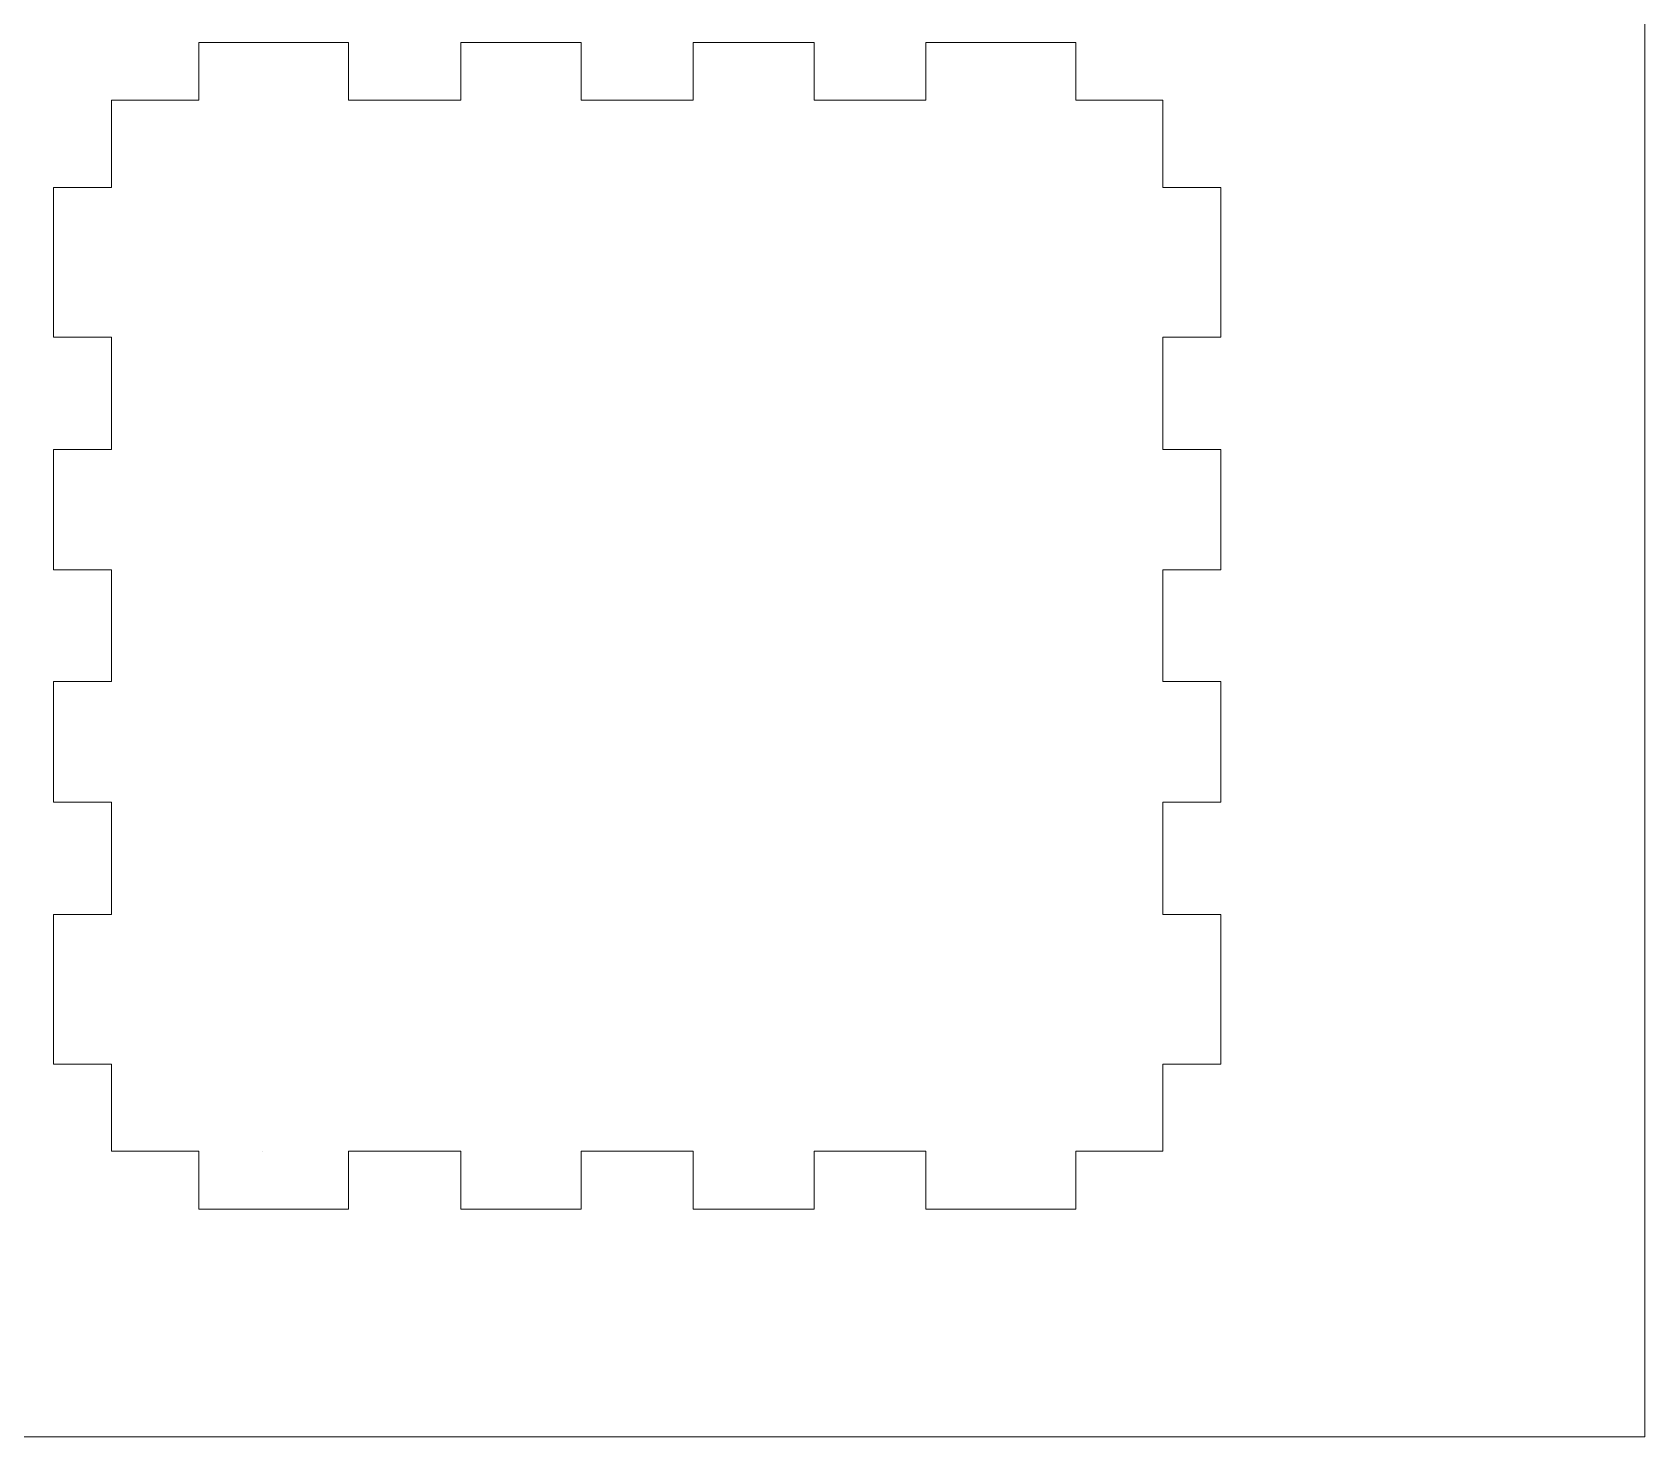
# Model space of a CAD drawing. Header units: inches. Extents: x -23 to 288, y -150 to 216.
# Drawn here: x 172.7 to 283.6, y -150.2 to -53.5 of the extents above; entities that cross this region are included whole.
import ezdxf

# ---------------------------------------------------------------- set-up
doc = ezdxf.new("R2010")
doc.units = ezdxf.units.IN
doc.header["$MEASUREMENT"] = 0

# ---------------------------------------------------------------- blocks, each defined once
blk = doc.blocks.new('block 615')
at = {"color": 7, "lineweight": 15, "true_color": 0xffffff}
blk.add_lwpolyline([(178.13, -58.22), (178.13, -64.22)], dxfattribs=at)
blk = doc.blocks.new('block 616')
at = {"color": 7, "lineweight": 15, "true_color": 0xffffff}
blk.add_lwpolyline([(178.13, -64.22), (174.15, -64.22)], dxfattribs=at)
blk = doc.blocks.new('block 617')
at = {"color": 7, "lineweight": 15, "true_color": 0xffffff}
blk.add_lwpolyline([(174.15, -64.22), (174.15, -74.52)], dxfattribs=at)
blk = doc.blocks.new('block 618')
at = {"color": 7, "lineweight": 15, "true_color": 0xffffff}
blk.add_lwpolyline([(174.15, -74.52), (178.13, -74.52)], dxfattribs=at)
blk = doc.blocks.new('block 619')
at = {"color": 7, "lineweight": 15, "true_color": 0xffffff}
blk.add_lwpolyline([(178.13, -74.52), (178.13, -82.25)], dxfattribs=at)
blk = doc.blocks.new('block 620')
at = {"color": 7, "lineweight": 15, "true_color": 0xffffff}
blk.add_lwpolyline([(178.13, -82.25), (174.15, -82.25)], dxfattribs=at)
blk = doc.blocks.new('block 621')
at = {"color": 7, "lineweight": 15, "true_color": 0xffffff}
blk.add_lwpolyline([(174.15, -82.25), (174.15, -90.54)], dxfattribs=at)
blk = doc.blocks.new('block 622')
at = {"color": 7, "lineweight": 15, "true_color": 0xffffff}
blk.add_lwpolyline([(174.15, -90.54), (178.13, -90.54)], dxfattribs=at)
blk = doc.blocks.new('block 623')
at = {"color": 7, "lineweight": 15, "true_color": 0xffffff}
blk.add_lwpolyline([(178.13, -90.54), (178.13, -98.23)], dxfattribs=at)
blk = doc.blocks.new('block 624')
at = {"color": 7, "lineweight": 15, "true_color": 0xffffff}
blk.add_lwpolyline([(178.13, -98.23), (174.15, -98.23)], dxfattribs=at)
blk = doc.blocks.new('block 625')
at = {"color": 7, "lineweight": 15, "true_color": 0xffffff}
blk.add_lwpolyline([(174.15, -98.23), (174.15, -106.52)], dxfattribs=at)
blk = doc.blocks.new('block 626')
at = {"color": 7, "lineweight": 15, "true_color": 0xffffff}
blk.add_lwpolyline([(174.15, -106.52), (178.13, -106.52)], dxfattribs=at)
blk = doc.blocks.new('block 627')
at = {"color": 7, "lineweight": 15, "true_color": 0xffffff}
blk.add_lwpolyline([(178.13, -106.52), (178.13, -114.25)], dxfattribs=at)
blk = doc.blocks.new('block 628')
at = {"color": 7, "lineweight": 15, "true_color": 0xffffff}
blk.add_lwpolyline([(178.13, -114.25), (174.15, -114.25)], dxfattribs=at)
blk = doc.blocks.new('block 629')
at = {"color": 7, "lineweight": 15, "true_color": 0xffffff}
blk.add_lwpolyline([(174.15, -114.25), (174.15, -124.55)], dxfattribs=at)
blk = doc.blocks.new('block 630')
at = {"color": 7, "lineweight": 15, "true_color": 0xffffff}
blk.add_lwpolyline([(174.15, -124.55), (178.13, -124.55)], dxfattribs=at)
blk = doc.blocks.new('block 631')
at = {"color": 7, "lineweight": 15, "true_color": 0xffffff}
blk.add_lwpolyline([(178.13, -124.55), (178.13, -130.54)], dxfattribs=at)
blk = doc.blocks.new('block 632')
at = {"color": 7, "lineweight": 15, "true_color": 0xffffff}
blk.add_lwpolyline([(178.13, -130.54), (184.13, -130.54)], dxfattribs=at)
blk = doc.blocks.new('block 633')
at = {"color": 7, "lineweight": 15, "true_color": 0xffffff}
blk.add_lwpolyline([(184.13, -130.54), (184.13, -134.53)], dxfattribs=at)
blk = doc.blocks.new('block 634')
at = {"color": 7, "lineweight": 15, "true_color": 0xffffff}
blk.add_lwpolyline([(184.13, -134.53), (194.43, -134.53)], dxfattribs=at)
blk = doc.blocks.new('block 635')
at = {"color": 7, "lineweight": 15, "true_color": 0xffffff}
blk.add_lwpolyline([(194.43, -134.53), (194.43, -130.54)], dxfattribs=at)
blk = doc.blocks.new('block 636')
at = {"color": 7, "lineweight": 15, "true_color": 0xffffff}
blk.add_lwpolyline([(194.43, -130.54), (202.16, -130.54)], dxfattribs=at)
blk = doc.blocks.new('block 637')
at = {"color": 7, "lineweight": 15, "true_color": 0xffffff}
blk.add_lwpolyline([(202.16, -130.54), (202.16, -134.53)], dxfattribs=at)
blk = doc.blocks.new('block 638')
at = {"color": 7, "lineweight": 15, "true_color": 0xffffff}
blk.add_lwpolyline([(202.16, -134.53), (210.45, -134.53)], dxfattribs=at)
blk = doc.blocks.new('block 639')
at = {"color": 7, "lineweight": 15, "true_color": 0xffffff}
blk.add_lwpolyline([(210.45, -134.53), (210.45, -130.54)], dxfattribs=at)
blk = doc.blocks.new('block 640')
at = {"color": 7, "lineweight": 15, "true_color": 0xffffff}
blk.add_lwpolyline([(210.45, -130.54), (218.14, -130.54)], dxfattribs=at)
blk = doc.blocks.new('block 641')
at = {"color": 7, "lineweight": 15, "true_color": 0xffffff}
blk.add_lwpolyline([(218.14, -130.54), (218.14, -134.53)], dxfattribs=at)
blk = doc.blocks.new('block 642')
at = {"color": 7, "lineweight": 15, "true_color": 0xffffff}
blk.add_lwpolyline([(218.14, -134.53), (226.47, -134.53)], dxfattribs=at)
blk = doc.blocks.new('block 643')
at = {"color": 7, "lineweight": 15, "true_color": 0xffffff}
blk.add_lwpolyline([(226.47, -134.53), (226.47, -130.54)], dxfattribs=at)
blk = doc.blocks.new('block 644')
at = {"color": 7, "lineweight": 15, "true_color": 0xffffff}
blk.add_lwpolyline([(226.47, -130.54), (234.16, -130.54)], dxfattribs=at)
blk = doc.blocks.new('block 645')
at = {"color": 7, "lineweight": 15, "true_color": 0xffffff}
blk.add_lwpolyline([(234.16, -130.54), (234.16, -134.53)], dxfattribs=at)
blk = doc.blocks.new('block 646')
at = {"color": 7, "lineweight": 15, "true_color": 0xffffff}
blk.add_lwpolyline([(234.16, -134.53), (244.46, -134.53)], dxfattribs=at)
blk = doc.blocks.new('block 647')
at = {"color": 7, "lineweight": 15, "true_color": 0xffffff}
blk.add_lwpolyline([(244.46, -134.53), (244.46, -130.54)], dxfattribs=at)
blk = doc.blocks.new('block 648')
at = {"color": 7, "lineweight": 15, "true_color": 0xffffff}
blk.add_lwpolyline([(244.46, -130.54), (250.45, -130.54)], dxfattribs=at)
blk = doc.blocks.new('block 649')
at = {"color": 7, "lineweight": 15, "true_color": 0xffffff}
blk.add_lwpolyline([(250.45, -130.54), (250.45, -124.55)], dxfattribs=at)
blk = doc.blocks.new('block 650')
at = {"color": 7, "lineweight": 15, "true_color": 0xffffff}
blk.add_lwpolyline([(250.45, -124.55), (254.44, -124.55)], dxfattribs=at)
blk = doc.blocks.new('block 651')
at = {"color": 7, "lineweight": 15, "true_color": 0xffffff}
blk.add_lwpolyline([(254.44, -124.55), (254.44, -114.25)], dxfattribs=at)
blk = doc.blocks.new('block 652')
at = {"color": 7, "lineweight": 15, "true_color": 0xffffff}
blk.add_lwpolyline([(254.44, -114.25), (250.45, -114.25)], dxfattribs=at)
blk = doc.blocks.new('block 653')
at = {"color": 7, "lineweight": 15, "true_color": 0xffffff}
blk.add_lwpolyline([(250.45, -114.25), (250.45, -106.52)], dxfattribs=at)
blk = doc.blocks.new('block 654')
at = {"color": 7, "lineweight": 15, "true_color": 0xffffff}
blk.add_lwpolyline([(250.45, -106.52), (254.44, -106.52)], dxfattribs=at)
blk = doc.blocks.new('block 655')
at = {"color": 7, "lineweight": 15, "true_color": 0xffffff}
blk.add_lwpolyline([(254.44, -106.52), (254.44, -98.23)], dxfattribs=at)
blk = doc.blocks.new('block 656')
at = {"color": 7, "lineweight": 15, "true_color": 0xffffff}
blk.add_lwpolyline([(254.44, -98.23), (250.45, -98.23)], dxfattribs=at)
blk = doc.blocks.new('block 657')
at = {"color": 7, "lineweight": 15, "true_color": 0xffffff}
blk.add_lwpolyline([(250.45, -98.23), (250.45, -90.54)], dxfattribs=at)
blk = doc.blocks.new('block 658')
at = {"color": 7, "lineweight": 15, "true_color": 0xffffff}
blk.add_lwpolyline([(250.45, -90.54), (254.44, -90.54)], dxfattribs=at)
blk = doc.blocks.new('block 659')
at = {"color": 7, "lineweight": 15, "true_color": 0xffffff}
blk.add_lwpolyline([(254.44, -90.54), (254.44, -82.25)], dxfattribs=at)
blk = doc.blocks.new('block 660')
at = {"color": 7, "lineweight": 15, "true_color": 0xffffff}
blk.add_lwpolyline([(254.44, -82.25), (250.45, -82.25)], dxfattribs=at)
blk = doc.blocks.new('block 661')
at = {"color": 7, "lineweight": 15, "true_color": 0xffffff}
blk.add_lwpolyline([(250.45, -82.25), (250.45, -74.52)], dxfattribs=at)
blk = doc.blocks.new('block 662')
at = {"color": 7, "lineweight": 15, "true_color": 0xffffff}
blk.add_lwpolyline([(250.45, -74.52), (254.44, -74.52)], dxfattribs=at)
blk = doc.blocks.new('block 663')
at = {"color": 7, "lineweight": 15, "true_color": 0xffffff}
blk.add_lwpolyline([(254.44, -74.52), (254.44, -64.22)], dxfattribs=at)
blk = doc.blocks.new('block 664')
at = {"color": 7, "lineweight": 15, "true_color": 0xffffff}
blk.add_lwpolyline([(254.44, -64.22), (250.45, -64.22)], dxfattribs=at)
blk = doc.blocks.new('block 665')
at = {"color": 7, "lineweight": 15, "true_color": 0xffffff}
blk.add_lwpolyline([(250.45, -64.22), (250.45, -58.22)], dxfattribs=at)
blk = doc.blocks.new('block 666')
at = {"color": 7, "lineweight": 15, "true_color": 0xffffff}
blk.add_lwpolyline([(250.45, -58.22), (244.46, -58.22)], dxfattribs=at)
blk = doc.blocks.new('block 667')
at = {"color": 7, "lineweight": 15, "true_color": 0xffffff}
blk.add_lwpolyline([(244.46, -58.22), (244.46, -54.24)], dxfattribs=at)
blk = doc.blocks.new('block 668')
at = {"color": 7, "lineweight": 15, "true_color": 0xffffff}
blk.add_lwpolyline([(244.46, -54.24), (234.16, -54.24)], dxfattribs=at)
blk = doc.blocks.new('block 669')
at = {"color": 7, "lineweight": 15, "true_color": 0xffffff}
blk.add_lwpolyline([(234.16, -54.24), (234.16, -58.22)], dxfattribs=at)
blk = doc.blocks.new('block 670')
at = {"color": 7, "lineweight": 15, "true_color": 0xffffff}
blk.add_lwpolyline([(234.16, -58.22), (226.47, -58.22)], dxfattribs=at)
blk = doc.blocks.new('block 671')
at = {"color": 7, "lineweight": 15, "true_color": 0xffffff}
blk.add_lwpolyline([(226.47, -58.22), (226.47, -54.24)], dxfattribs=at)
blk = doc.blocks.new('block 672')
at = {"color": 7, "lineweight": 15, "true_color": 0xffffff}
blk.add_lwpolyline([(226.47, -54.24), (218.14, -54.24)], dxfattribs=at)
blk = doc.blocks.new('block 673')
at = {"color": 7, "lineweight": 15, "true_color": 0xffffff}
blk.add_lwpolyline([(218.14, -54.24), (218.14, -58.22)], dxfattribs=at)
blk = doc.blocks.new('block 674')
at = {"color": 7, "lineweight": 15, "true_color": 0xffffff}
blk.add_lwpolyline([(218.14, -58.22), (210.45, -58.22)], dxfattribs=at)
blk = doc.blocks.new('block 675')
at = {"color": 7, "lineweight": 15, "true_color": 0xffffff}
blk.add_lwpolyline([(210.45, -58.22), (210.45, -54.24)], dxfattribs=at)
blk = doc.blocks.new('block 676')
at = {"color": 7, "lineweight": 15, "true_color": 0xffffff}
blk.add_lwpolyline([(210.45, -54.24), (202.16, -54.24)], dxfattribs=at)
blk = doc.blocks.new('block 677')
at = {"color": 7, "lineweight": 15, "true_color": 0xffffff}
blk.add_lwpolyline([(202.16, -54.24), (202.16, -58.22)], dxfattribs=at)
blk = doc.blocks.new('block 678')
at = {"color": 7, "lineweight": 15, "true_color": 0xffffff}
blk.add_lwpolyline([(202.16, -58.22), (194.43, -58.22)], dxfattribs=at)
blk = doc.blocks.new('block 679')
at = {"color": 7, "lineweight": 15, "true_color": 0xffffff}
blk.add_lwpolyline([(194.43, -58.22), (194.43, -54.24)], dxfattribs=at)
blk = doc.blocks.new('block 680')
at = {"color": 7, "lineweight": 15, "true_color": 0xffffff}
blk.add_lwpolyline([(194.43, -54.24), (184.13, -54.24)], dxfattribs=at)
blk = doc.blocks.new('block 681')
at = {"color": 7, "lineweight": 15, "true_color": 0xffffff}
blk.add_lwpolyline([(184.13, -54.24), (184.13, -58.22)], dxfattribs=at)
blk = doc.blocks.new('block 682')
at = {"color": 7, "lineweight": 15, "true_color": 0xffffff}
blk.add_lwpolyline([(184.13, -58.22), (178.13, -58.22)], dxfattribs=at)
blk = doc.blocks.new('block 614')
at = {"color": 7, "lineweight": 15, "true_color": 0xffffff}
for points in [[(184.13, -130.54), (184.13, -130.54)], [(184.13, -130.54), (184.13, -130.54)], [(188.54, -130.54), (188.54, -130.54)], [(194.43, -130.54), (194.43, -130.54)], [(194.43, -130.54), (194.43, -130.54)]]:
    blk.add_lwpolyline(points, dxfattribs=at)
for name in ['block 680', 'block 681', 'block 679', 'block 676', 'block 677', 'block 675', 'block 672', 'block 673', 'block 671', 'block 668', 'block 669', 'block 667', 'block 615', 'block 682', 'block 678', 'block 674', 'block 670', 'block 666', 'block 665', 'block 616', 'block 617', 'block 664', 'block 663', 'block 618', 'block 619', 'block 661', 'block 662', 'block 620', 'block 621', 'block 660', 'block 659', 'block 622', 'block 623', 'block 657', 'block 658', 'block 624', 'block 625', 'block 656', 'block 655', 'block 626', 'block 627', 'block 653', 'block 654', 'block 628', 'block 629', 'block 652', 'block 651', 'block 630', 'block 631', 'block 649', 'block 650', 'block 632', 'block 633', 'block 635', 'block 636', 'block 637', 'block 639', 'block 640', 'block 641', 'block 643', 'block 644', 'block 645', 'block 647', 'block 648', 'block 634', 'block 638', 'block 642', 'block 646']:
    blk.add_blockref(name, (0, 0))

msp = doc.modelspace()

# ---------------------------------------------------------------- linework, layer by layer
at = {"color": 7, "lineweight": 15, "true_color": 0xffffff}
msp.add_lwpolyline([(-23.42, -150.19), (283.6, -150.19), (283.6, 171.52), (-23.42, 171.52), (-23.42, -150.19)], dxfattribs=at)

# ---------------------------------------------------------------- block references
msp.add_blockref('block 614', (0, 0))

doc.saveas('drawing.dxf')
